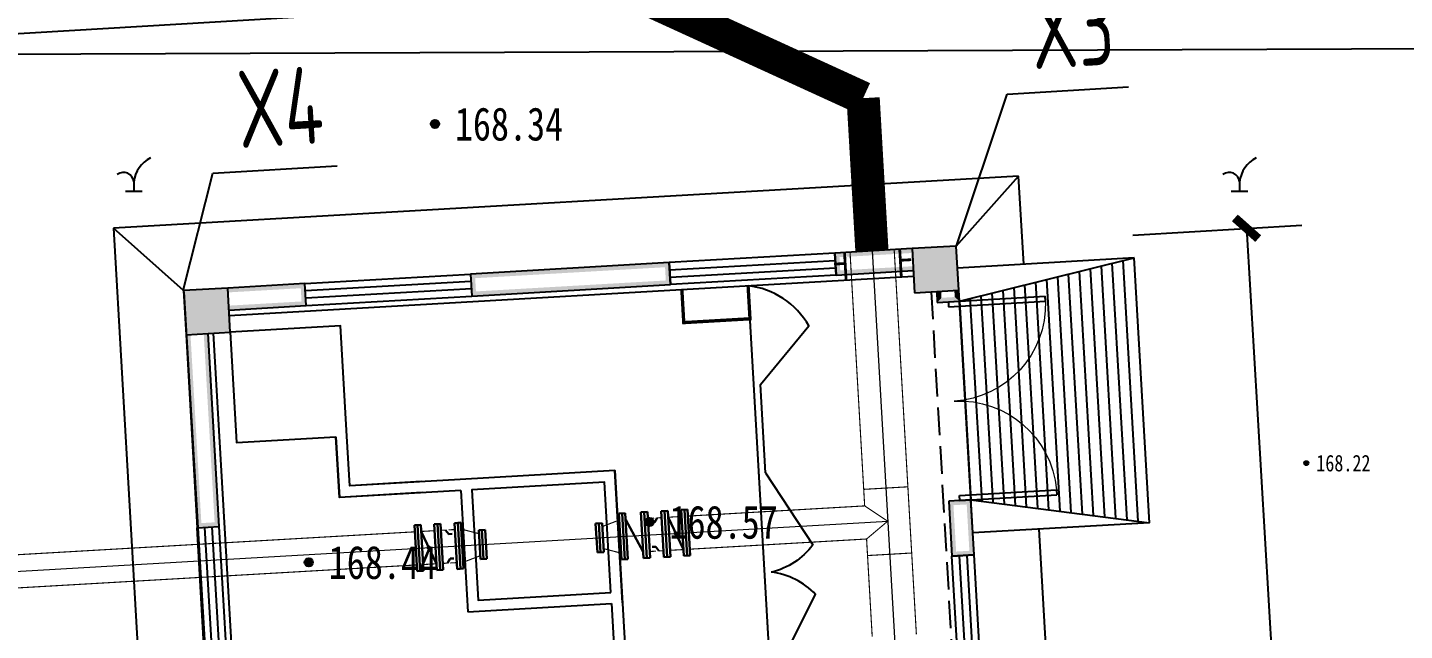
# Model space of a CAD drawing. Header units: millimetres. Extents: x -725 to 2274960, y -506 to 2980382.
# Drawn here: x 574348.37 to 574360.82, y 2880476.39 to 2880481.85 of the extents above; entities that cross this region are included whole.
import ezdxf
from ezdxf.enums import TextEntityAlignment as Align

# ---------------------------------------------------------------- set-up
doc = ezdxf.new("R2010")
doc.units = ezdxf.units.MM
doc.header["$LTSCALE"] = 1000
for name, pattern in [('ACAD_ISO04W100', [30.5, 24, -3, 0.5, -3]), ('CENTER2', [28.575, 19.05, -3.175, 3.175, -3.175]), ('DASH', [0.35, 0.25, -0.1])]:
    doc.linetypes.add(name, pattern=pattern)
for name, color, linetype in [('COLUMN', 4, 'Continuous'), ('DIM_LEAD', 3, 'Continuous'), ('GCD', 8, 'Continuous'), ('GROUND', 2, 'Continuous'), ('PUB_HATCH', 8, 'Continuous'), ('PUB_WALL', 9, 'Continuous'), ('STAIR', 2, 'Continuous'), ('TWT_DIM', 3, 'Continuous'), ('WALL', 4, 'Continuous'), ('WINDOW', 3, 'Continuous'), ('YHJ_剖面_梁板', 4, 'Continuous'), ('YHJ_立面_墙线中', 2, 'Continuous'), ('ZBTZ', 8, 'Continuous'), ('附属构件', 6, 'Continuous')]:
    doc.layers.add(name, color=color, linetype=linetype)
doc.layers.add('中轴', color=20, linetype='ACAD_ISO04W100', lineweight=9)
doc.layers.add('管', color=1, linetype='Continuous', lineweight=30)
doc.styles.add('_TCH_DIM_T3', font='SIMPLEX', dxfattribs={"width": 0.705882, "bigfont": 'GBCBIG'})
doc.styles.add('TSSD_Rein', font='tssdeng.shx', dxfattribs={"width": 0.7, "bigfont": 'hztxt.shx'})
doc.linetypes.add('1161', pattern='A,0,[149,AAA.SHX,S=0.15,R=0,X=0,Y=0],-1.6', length=1.6)
doc.dimstyles.new('_TWT_ARCH_M_M&&0', dxfattribs={"dimtxt": 0.595, "dimasz": 0.2, "dimexe": 0.5, "dimexo": 0.6, "dimgap": 0.2525, "dimtad": 1, "dimdec": 0, "dimlfac": 1000, "dimzin": 0, "dimdsep": 46, "dimtxsty": '_TCH_DIM_T3', "dimblk": 'ARCHTICK', "dimcen": 0.09, "dimclrt": 7, "dimazin": 2, "dimtfac": 1, "dimtdec": 0, "dimtix": 1, "dimtmove": 2, "dimatfit": 3, "dimfxl": 75, "dimtolj": 1, "dimtzin": 0, "dimarcsym": 0})

# ---------------------------------------------------------------- blocks, each defined once
blk = doc.blocks.new('gc200')
h = blk.add_hatch(color=256)
edge = h.paths.add_edge_path()
edge.add_arc((0, 0), 0.25, 0, 360)
blk.add_circle((0, 0), 0.25)
blk = doc.blocks.new('_FZH')
blk.add_lwpolyline([(-0.5, -0.5), (0.5, -0.5), (0.5, 0.5), (-0.5, 0.5)], close=True)
at = {"layer": 'PUB_HATCH'}
blk.add_solid([(-0.5, -0.5), (0.5, -0.5), (-0.5, 0.5), (0.5, 0.5)], dxfattribs=at)
blk = doc.blocks.new('$WINLIB2D$00000001')
at = {"color": 0}
for points in [[(-0.5, 0.5), (-0.5, -0.5)], [(-0.5, 0.5), (0.5, 0.5)], [(0.5, -0.5), (0.5, 0.5)], [(0.5, 0.1667), (-0.5, 0.1667)], [(0.5, -0.1667), (-0.5, -0.1667)], [(-0.5, -0.5), (0.5, -0.5)]]:
    blk.add_lwpolyline(points, dxfattribs=at)
blk = doc.blocks.new('$DorLib2D$00000002')
for p, q in [((-0.5, 0), (-0.5, 0.4875)), ((-0.475, 0.4875), (-0.5, 0.4875)), ((-0.475, 0), (-0.475, 0.4875)), ((0.475, 0), (0.475, 0.4875)), ((0.475, 0.4875), (0.5, 0.4875)), ((0.5, 0), (0.5, 0.4875)), ((-0.5, 0), (-0.475, 0)), ((0.5, 0), (0.475, 0))]:
    blk.add_line(p, q)
at = {"lineweight": 13}
for centre, start, end in [((-0.4875, 0), 0, 88.53072), ((0.4875, 0), 91.46928, 180)]:
    blk.add_arc(centre, 0.4875, start, end, dxfattribs=at)
blk = doc.blocks.new('hwgasgsftagsf')
at = {"layer": 'PUB_WALL'}
for points in [[(1940181, 2805085), (1939781, 2805085), (1939821, 2805045), (1940141, 2805045)], [(1939781, 2805085), (1939781, 2804685), (1939821, 2804725), (1939821, 2805045)], [(1940181, 2804685), (1940181, 2805085), (1940141, 2805045), (1940141, 2804725)], [(1940181, 2805085), (1940181, 2805045), (1940241, 2805045), (1940281, 2805085)], [(1940281, 2804885), (1940281, 2805085), (1940241, 2805045), (1940241, 2804925)], [(1942581, 2805085), (1942081, 2805085), (1942121, 2805045), (1942541, 2805045)], [(1942081, 2805085), (1942081, 2804885), (1942121, 2804925), (1942121, 2805045)], [(1942581, 2804885), (1942581, 2805085), (1942541, 2805045), (1942541, 2804925)], [(1940181, 2804925), (1940181, 2804885), (1940281, 2804885), (1940241, 2804925)], [(1942081, 2804885), (1942581, 2804885), (1942541, 2804925), (1942121, 2804925)], [(1939781, 2804685), (1940181, 2804685), (1940141, 2804725), (1939821, 2804725)], [(1939821, 2804685), (1939781, 2804685), (1939781, 2803985), (1939821, 2804025)], [(1939981, 2804685), (1939941, 2804685), (1939941, 2804025), (1939981, 2803985)], [(1939781, 2803985), (1939981, 2803985), (1939941, 2804025), (1939821, 2804025)], [(1939981, 2802485), (1939781, 2802485), (1939821, 2802445), (1939941, 2802445)], [(1939781, 2802485), (1939781, 2800685), (1939821, 2800725), (1939821, 2802445)], [(1939981, 2800685), (1939981, 2802485), (1939941, 2802445), (1939941, 2800725)], [(1939781, 2800685), (1939981, 2800685), (1939941, 2800725), (1939821, 2800725)], [(1939981, 2799185), (1939781, 2799185), (1939821, 2799145), (1939941, 2799145)], [(1939781, 2798485), (1939821, 2798485), (1939821, 2799145), (1939781, 2799185)], [(1939941, 2798485), (1939981, 2798485), (1939981, 2799185), (1939941, 2799145)], [(1940181, 2798485), (1939781, 2798485), (1939821, 2798445), (1940141, 2798445)], [(1939781, 2798485), (1939781, 2798085), (1939821, 2798125), (1939821, 2798445)], [(1940181, 2798085), (1940181, 2798485), (1940141, 2798445), (1940141, 2798125)], [(1940181, 2798285), (1940181, 2798245), (1941891, 2798245), (1941931, 2798285)], [(1941931, 2798085), (1941931, 2798285), (1941891, 2798245), (1941891, 2798125)], [(1939781, 2798085), (1940181, 2798085), (1940141, 2798125), (1939821, 2798125)], [(1940181, 2798125), (1940181, 2798085), (1941931, 2798085), (1941891, 2798125)]]:
    blk.add_hatch(color=256, dxfattribs=at).paths.add_polyline_path(points)
at = {"layer": '管'}
h = blk.add_hatch(color=8, dxfattribs=at)
h.paths.add_polyline_path([(1942231, 2802403), (1942231, 2802423, 0.414214), (1942211, 2802403, 0.114201), (1942213, 2802394)])
h.paths.add_polyline_path([(1942248, 2802412, 0.286462), (1942231, 2802423), (1942231, 2802403)])
h.paths.add_polyline_path([(1942250, 2802403, 0.114201), (1942248, 2802412), (1942231, 2802403), (1942231, 2802383, 0.414214)])
for points in [[(1942231, 2802383), (1942231, 2802403), (1942213, 2802394, 0.286462)], [(1942231, 2800186), (1942231, 2800166), (1942248, 2800175, 0.286462)]]:
    blk.add_hatch(color=8, dxfattribs=at).paths.add_polyline_path(points)
h = blk.add_hatch(color=8, dxfattribs=at)
h.paths.add_polyline_path([(1942231, 2800166), (1942231, 2800146, 0.414214), (1942250, 2800166, 0.114201), (1942248, 2800175)])
h.paths.add_polyline_path([(1942213, 2800157, 0.286462), (1942231, 2800146), (1942231, 2800166)])
h.paths.add_polyline_path([(1942211, 2800166, 0.114201), (1942213, 2800157), (1942231, 2800166), (1942231, 2800186, 0.414214)])
at = {"layer": 'GROUND'}
for p, q in [((1939181, 2805685), (1939181, 2797485)), ((1939781, 2805085), (1939181, 2805685)), ((1939981, 2805685), (1939181, 2805685)), ((1942193, 2805685), (1940168, 2805685)), ((1955081, 2805685), (1942381, 2805685)), ((1939781, 2798085), (1939181, 2797485)), ((1939181, 2797485), (1958281, 2797485))]:
    blk.add_line(p, q, dxfattribs=at)
at = {"layer": 'STAIR'}
for p, q in [((1942381, 2806685), (1939981, 2806685)), ((1939981, 2806685), (1939981, 2805085)), ((1940281, 2805085), (1939981, 2806685)), ((1942081, 2805085), (1942381, 2806685)), ((1942381, 2806685), (1942381, 2805085)), ((1942362, 2806585), (1939999, 2806585)), ((1942343, 2806485), (1940018, 2806485)), ((1942324, 2806385), (1940037, 2806385)), ((1942306, 2806285), (1940056, 2806285)), ((1942287, 2806185), (1940074, 2806185)), ((1942268, 2806085), (1940093, 2806085)), ((1942249, 2805985), (1940112, 2805985)), ((1942231, 2805885), (1940131, 2805885)), ((1942212, 2805785), (1940149, 2805785)), ((1942193, 2805685), (1940168, 2805685)), ((1942174, 2805585), (1940187, 2805585)), ((1942156, 2805485), (1940206, 2805485)), ((1942137, 2805385), (1940224, 2805385)), ((1942118, 2805285), (1940243, 2805285)), ((1942099, 2805185), (1940262, 2805185)), ((1942381, 2805085), (1940181, 2805085))]:
    blk.add_line(p, q, dxfattribs=at)
at = {"layer": 'WALL'}
for p, q in [((1940281, 2805085), (1940181, 2805085)), ((1940281, 2804885), (1940281, 2805085)), ((1942581, 2805085), (1942081, 2805085)), ((1942081, 2805085), (1942081, 2804885)), ((1942581, 2804885), (1942581, 2805085)), ((1940181, 2804885), (1940281, 2804885)), ((1942081, 2804885), (1942581, 2804885)), ((1939781, 2804685), (1939781, 2803985)), ((1939981, 2803985), (1939981, 2804685)), ((1939781, 2803985), (1939981, 2803985)), ((1939981, 2802485), (1939781, 2802485)), ((1939781, 2802485), (1939781, 2800685)), ((1939981, 2800685), (1939981, 2802485)), ((1939781, 2800685), (1939981, 2800685)), ((1939981, 2799185), (1939781, 2799185)), ((1939781, 2799185), (1939781, 2798485)), ((1939981, 2798485), (1939981, 2799185)), ((1941931, 2798285), (1940181, 2798285)), ((1941931, 2798085), (1941931, 2798285)), ((1940181, 2798085), (1941931, 2798085))]:
    blk.add_line(p, q, dxfattribs=at)
at = {"layer": 'WALL', "linetype": 'DASH'}
blk.add_lwpolyline([(1940181, 2804835), (1945381, 2804835)], dxfattribs=at)
at = {"layer": 'WALL'}
for points in [[(1940031, 2798485), (1940031, 2804685)], [(1951431, 2803185), (1940031, 2803185)], [(1941631, 2801885), (1944831, 2801885)], [(1942831, 2801785), (1943631, 2801785)], [(1941631, 2800485), (1941631, 2799485)], [(1941731, 2800485), (1941731, 2799385)], [(1941731, 2800135), (1941731, 2799385), (1941181, 2799385)], [(1941631, 2800135), (1941631, 2799485), (1941181, 2799485)], [(1941181, 2799485), (1940181, 2799485), (1940181, 2798485)], [(1940181, 2798485), (1941181, 2798485), (1941181, 2799385)], [(1941181, 2799385), (1941731, 2799385)], [(1945381, 2798335), (1940181, 2798335)]]:
    blk.add_lwpolyline(points, dxfattribs=at)
at = {"layer": 'YHJ_剖面_梁板'}
for points in [[(1940281, 2805085), (1942081, 2805085)], [(1942831, 2801885), (1942831, 2801885), (1941631, 2801885), (1941631, 2800485)], [(1942831, 2800485), (1942831, 2801785)], [(1941731, 2800485), (1942831, 2800485)]]:
    blk.add_lwpolyline(points, dxfattribs=at)
blk.add_lwpolyline([(1942731, 2801785), (1941731, 2801785), (1941731, 2800585), (1942731, 2800585)], close=True, dxfattribs=at)
at = {"layer": 'YHJ_立面_墙线中', "const_width": 30}
blk.add_lwpolyline([(1940031, 2802585), (1940331, 2802585), (1940331, 2803185), (1940031, 2803185)], dxfattribs=at)
at = {"layer": 'YHJ_立面_墙线中'}
blk.add_lwpolyline([(1950431, 2803185), (1940031, 2803185)], dxfattribs=at)
at = {"layer": '中轴', "color": 8, "linetype": 'CENTER2', "ltscale": 10}
for p, q in [((1939781, 2804323), (1943976, 2804323)), ((1942231, 2798085), (1942231, 2804323))]:
    blk.add_line(p, q, dxfattribs=at)
at = {"layer": '中轴', "color": 8, "ltscale": 10}
blk.add_line((1942231, 2787585), (1942231, 2798085), dxfattribs=at)
at = {"layer": '管', "color": 8}
for p, q in [((1942022, 2802522), (1942022, 2802464)), ((1942439, 2802522), (1942022, 2802522)), ((1942439, 2802493), (1942022, 2802493)), ((1942439, 2802464), (1942022, 2802464)), ((1942081, 2802342), (1942381, 2802464)), ((1942439, 2802522), (1942439, 2802464)), ((1942022, 2802342), (1942022, 2802284)), ((1942439, 2802342), (1942022, 2802342)), ((1942439, 2802313), (1942022, 2802313)), ((1942439, 2802284), (1942022, 2802284)), ((1942439, 2802342), (1942439, 2802284)), ((1942120, 2802216), (1942081, 2802242)), ((1942120, 2802184), (1942120, 2802216)), ((1942341, 2802216), (1942381, 2802242)), ((1942341, 2802184), (1942341, 2802216)), ((1942022, 2802158), (1942022, 2802100)), ((1942439, 2802158), (1942022, 2802158)), ((1942439, 2802129), (1942022, 2802129)), ((1942439, 2802100), (1942022, 2802100)), ((1942081, 2801958), (1942381, 2802100)), ((1942439, 2802158), (1942439, 2802100)), ((1942022, 2801958), (1942022, 2801900)), ((1942439, 2801958), (1942022, 2801958)), ((1942439, 2801929), (1942022, 2801929)), ((1942439, 2801958), (1942439, 2801900)), ((1942439, 2801900), (1942022, 2801900)), ((1942099, 2801743), (1942099, 2801685)), ((1942363, 2801743), (1942099, 2801743)), ((1942363, 2801714), (1942099, 2801714)), ((1942363, 2801685), (1942099, 2801685)), ((1942363, 2801743), (1942363, 2801685)), ((1942099, 2800626), (1942099, 2800685)), ((1942099, 2800685), (1942363, 2800685)), ((1942363, 2800626), (1942363, 2800685)), ((1942099, 2800655), (1942363, 2800655)), ((1942099, 2800626), (1942363, 2800626)), ((1942022, 2800411), (1942022, 2800469)), ((1942022, 2800469), (1942439, 2800469)), ((1942022, 2800440), (1942439, 2800440)), ((1942439, 2800411), (1942439, 2800469)), ((1942022, 2800411), (1942439, 2800411)), ((1942120, 2800353), (1942081, 2800327)), ((1942120, 2800385), (1942120, 2800353)), ((1942341, 2800385), (1942341, 2800353)), ((1942341, 2800353), (1942381, 2800327)), ((1942022, 2800227), (1942022, 2800285)), ((1942022, 2800285), (1942439, 2800285)), ((1942022, 2800256), (1942439, 2800256)), ((1942022, 2800227), (1942439, 2800227)), ((1942381, 2800227), (1942081, 2800105)), ((1942439, 2800227), (1942439, 2800285)), ((1942022, 2800047), (1942022, 2800105)), ((1942022, 2800105), (1942439, 2800105)), ((1942022, 2800076), (1942439, 2800076)), ((1942022, 2800047), (1942439, 2800047)), ((1942439, 2800047), (1942439, 2800105))]:
    blk.add_line(p, q, dxfattribs=at)
at = {"layer": '管', "lineweight": 50, "const_width": 25}
for points in [[(1939881, 2804573), (1939881, 2804673)], [(1940031, 2804573), (1939781, 2804573)], [(1940031, 2804073), (1939781, 2804073)], [(1939881, 2804073), (1939881, 2803973)]]:
    blk.add_lwpolyline(points, dxfattribs=at)
at = {"layer": '管', "color": 8, "const_width": 10}
for points in [[(1939781, 2804523), (1943267, 2804523)], [(1941931, 2804523), (1941931, 2804123)], [(1942531, 2804523), (1942531, 2804123)], [(1942381, 2804123), (1942231, 2804323), (1942081, 2804123)], [(1939781, 2804123), (1942081, 2804123)], [(1942081, 2804123), (1942081, 2802522)], [(1942381, 2804123), (1943267, 2804123)], [(1942381, 2804123), (1942381, 2802522)], [(1942081, 2802342), (1942081, 2802464)], [(1942381, 2802342), (1942381, 2802464)], [(1942081, 2802242), (1942081, 2802284)], [(1942381, 2802242), (1942381, 2802284)], [(1942081, 2802158), (1942081, 2802216)], [(1942381, 2802158), (1942381, 2802216)], [(1942131, 2801743), (1942081, 2801900)], [(1942331, 2801743), (1942381, 2801900)], [(1942131, 2800626), (1942081, 2800469)], [(1942331, 2800626), (1942381, 2800469)], [(1942081, 2800411), (1942081, 2800353)], [(1942381, 2800411), (1942381, 2800353)], [(1942081, 2800327), (1942081, 2800285)], [(1942381, 2800327), (1942381, 2800285)], [(1942081, 2800227), (1942081, 2800105)], [(1942381, 2800227), (1942381, 2800105)], [(1942081, 2798085), (1942081, 2800047)], [(1942381, 2798085), (1942381, 2800047)], [(1942081, 2787585), (1942081, 2798085)], [(1942381, 2787585), (1942381, 2798085)]]:
    blk.add_lwpolyline(points, dxfattribs=at)
at = {"layer": '附属构件'}
for points in [[(1940931, 2803245), (1940425, 2803713, 0.234567), (1940031, 2803185, -0.038567)], [(1941731, 2803245), (1942406, 2803634, -0.177524), (1942631, 2803245, -1.732051)], [(1943531, 2803245), (1942856, 2803634, 0.177524), (1942631, 2803245, 1.732051)]]:
    blk.add_lwpolyline(points, format="xyb", dxfattribs=at)
blk.add_lwpolyline([(1941731, 2803245), (1940931, 2803245)], dxfattribs=at)
blk.add_lwpolyline([(1941731, 2803245), (1940931, 2803245)], dxfattribs=at)
at = {"layer": 'COLUMN', "xscale": 400, "yscale": 400, "zscale": 400, "rotation": 90}
for p in [(1939981, 2804885), (1939981, 2798285)]:
    blk.add_blockref('_FZH', p, dxfattribs=at)
at = {"layer": 'WINDOW', "xscale": -1800, "zscale": 200}
for name, p, yscale in [('$DorLib2D$00000002', (1941181, 2804985), 1800), ('$WINLIB2D$00000001', (1943481, 2804985), -200)]:
    blk.add_blockref(name, p, dxfattribs=dict(at, yscale=yscale))
at = {"layer": 'WINDOW', "yscale": -200, "zscale": 200}
for p, xscale, rotation in [((1939881, 2803235), -1500, 90), ((1939881, 2799935), 1500, 90), ((1942831, 2798185), 1800, 180)]:
    blk.add_blockref('$WINLIB2D$00000001', p, dxfattribs=dict(at, xscale=xscale, rotation=rotation))
blk = doc.blocks.new('_ArchTick')
at = {"color": 0, "linetype": 'ByBlock', "const_width": 0.4}
blk.add_lwpolyline([(-0.5, -0.5), (0.5, 0.5)], dxfattribs=at)
blk = doc.blocks.new('*D200')
at = {"layer": 'Defpoints', "color": 0, "linetype": 'Continuous', "transparency": 16777216}
for p in [(574357.767, 2880479.932), (574360.384, 2880463.358), (574358.756, 2880463.261)]:
    blk.add_point(p, dxfattribs=at)
at = {"layer": 'TWT_DIM', "color": 0, "linetype": 'Continuous', "lineweight": -2, "transparency": 16777216}
for p, q in [((574358.366, 2880479.967), (574359.894, 2880480.058)), ((574359.395, 2880480.029), (574360.384, 2880463.358)), ((574359.355, 2880463.297), (574360.884, 2880463.388))]:
    blk.add_line(p, q, dxfattribs=at)
at = {"layer": 'TWT_DIM', "color": 0, "linetype": 'Continuous', "lineweight": -2, "transparency": 16777216, "xscale": 0.2, "yscale": 0.2, "zscale": 0.2}
for p, rotation in [((574359.395, 2880480.029), 93.39577539957217), ((574360.384, 2880463.358), 273.3957753995722)]:
    blk.add_blockref('_ArchTick', p, dxfattribs=dict(at, rotation=rotation))
at = {"layer": 'TWT_DIM', "color": 7, "linetype": 'Continuous', "transparency": 16777216, "insert": (574360.458, 2880471.403), "char_height": 0.595, "attachment_point": 5, "rotation": 273.3958, "style": '_TCH_DIM_T3'}
blk.add_mtext('\\A1;16700', dxfattribs=at)

msp = doc.modelspace()

# ---------------------------------------------------------------- linework, layer by layer
at = {"color": 8, "linetype": 'Continuous', "lineweight": -3}
for p, q in [((574349.3321, 2880480.449, 162.3552), (574349.3321, 2880480.3657, 162.3552)), ((574359.3321, 2880480.449, 162.4443), (574359.3321, 2880480.3657, 162.4443)), ((574349.2571, 2880480.3657, 162.3552), (574349.4071, 2880480.3657, 162.3552)), ((574359.2571, 2880480.3657, 162.4443), (574359.4071, 2880480.3657, 162.4443))]:
    msp.add_line(p, q, dxfattribs=at)
at = {"linetype": 'Continuous'}
msp.add_lwpolyline([(574349.7824, 2880479.453), (574350.7715, 2880462.7823)], dxfattribs=at)
at = {"color": 8, "lineweight": -3}
for centre, major_axis, start_param, end_param in [((574349.6075, 2880480.4186, 162.3552), (-0.1959, 0.1959), -0.3156866, 0.6755213), ((574359.6075, 2880480.4186, 162.4443), (-0.1959, 0.1959), -0.3156866, 0.6755213), ((574349.2386, 2880480.4407, 162.3552), (0.0664, 0.0664), 5.5868072, 7.7135819), ((574359.2386, 2880480.4407, 162.4443), (0.0664, 0.0664), 5.5868072, 7.7135819)]:
    msp.add_ellipse(centre, major_axis=major_axis, ratio=1, start_param=start_param, end_param=end_param, dxfattribs=at)
at = {"layer": 'DIM_LEAD'}
for p, q in [((574357.2303, 2880481.243), (574358.3269, 2880481.3082)), ((574356.7707, 2880479.8687), (574357.2303, 2880481.243)), ((574350.046, 2880480.5284), (574351.1705, 2880480.5952)), ((574349.7772, 2880479.4655), (574350.046, 2880480.5284))]:
    msp.add_line(p, q, dxfattribs=at)
at = {"layer": 'YHJ_剖面_梁板', "color": 8, "linetype": 'DASH', "ltscale": 5}
msp.add_lwpolyline([(574362.4969, 2880461.3735), (574361.2382, 2880482.5589), (574346.7914, 2880481.7006), (574337.2056, 2880483.7787), (574329.8959, 2880483.9267), (574325.8414, 2880483.6858), (574327.1261, 2880462.0616), (574341.6396, 2880462.9238), (574346.9792, 2880460.2499), (574362.5088, 2880461.1726)], dxfattribs=at)
at = {"layer": 'YHJ_剖面_梁板'}
msp.add_circle((589254.9496, 2837256.879), 143124.932, dxfattribs=at)
at = {"layer": 'ZBTZ', "linetype": '1161'}
msp.add_line((574344.3321, 2880481.5885, 162.3343), (574366.5682, 2880481.679, 162.3343), dxfattribs=at)
at = {"layer": '管', "color": 8, "linetype": 'Continuous', "lineweight": -2, "const_width": 0.3}
for points in [[(574355.9275, 2880481.2061), (574342.3052, 2880487.445), (574336.2133, 2880487.445), (574305.8474, 2880487.445)], [(574355.9275, 2880481.2061), (574356.0071, 2880479.8246)]]:
    msp.add_lwpolyline(points, dxfattribs=at)

# ---------------------------------------------------------------- block references
at = {"layer": 'GCD', "linetype": 'Continuous'}
ref = msp.add_blockref('gc200', (574352.055, 2880480.973, 168.341), dxfattribs=dict(at, xscale=0.15, yscale=0.15, zscale=0.15))
ref.add_attrib('height', '168.34', dxfattribs={"linetype": 'Continuous', "height": 0.3, "width": 0.8}).set_placement((574352.235, 2880480.973, 168.341), align=Align.MIDDLE_LEFT)
ref = msp.add_blockref('gc200', (574359.936, 2880477.904, 168.216), dxfattribs=dict(at, xscale=0.075, yscale=0.075, zscale=0.075))
ref.add_attrib('height', '168.22', dxfattribs={"linetype": 'Continuous', "height": 0.15, "width": 0.8}).set_placement((574360.026, 2880477.904, 168.216), align=Align.MIDDLE_LEFT)
ref = msp.add_blockref('gc200', (574353.996, 2880477.37, 168.572), dxfattribs=dict(at, xscale=0.15, yscale=0.15, zscale=0.15))
ref.add_attrib('height', '168.57', dxfattribs={"linetype": 'Continuous', "height": 0.3, "width": 0.8}).set_placement((574354.176, 2880477.37, 168.572), align=Align.MIDDLE_LEFT)
ref = msp.add_blockref('gc200', (574350.914, 2880477.006, 168.435), dxfattribs=dict(at, xscale=0.15, yscale=0.15, zscale=0.15))
ref.add_attrib('height', '168.44', dxfattribs={"linetype": 'Continuous', "height": 0.3, "width": 0.8}).set_placement((574351.094, 2880477.006, 168.435), align=Align.MIDDLE_LEFT)
at = {"layer": 'YHJ_剖面_梁板', "xscale": 0.001, "yscale": 0.001, "zscale": 0.001, "rotation": 273.2994856816955}
msp.add_blockref('hwgasgsftagsf', (571444.6901, 2882254.9868), dxfattribs=at)

# ---------------------------------------------------------------- texts
at = {"layer": 'DIM_LEAD', "color": 7, "style": 'TSSD_Rein', "width": 0.7}
for s, p in [('X3', (574357.4652, 2880481.4673)), ('X4', (574350.29, 2880480.7533))]:
    msp.add_text(s, height=0.7, rotation=3.4, dxfattribs=at).set_placement(p)

# ---------------------------------------------------------------- dimensions: what is measured, and where the dimension line sits
at = {"layer": 'TWT_DIM', "linetype": 'Continuous'}
dim = msp.add_linear_dim(base=(574360.3845, 2880463.3579), p1=(574357.767, 2880479.9319), p2=(574358.7562, 2880463.2613), angle=273.39578, dimstyle='_TWT_ARCH_M_M&&0', dxfattribs=at)
dim.commit()
dim.dimension.update_dxf_attribs({"geometry": '*D200', "text_midpoint": (574360.4581, 2880471.4035), "dimtype": 161})

doc.saveas('drawing.dxf')
